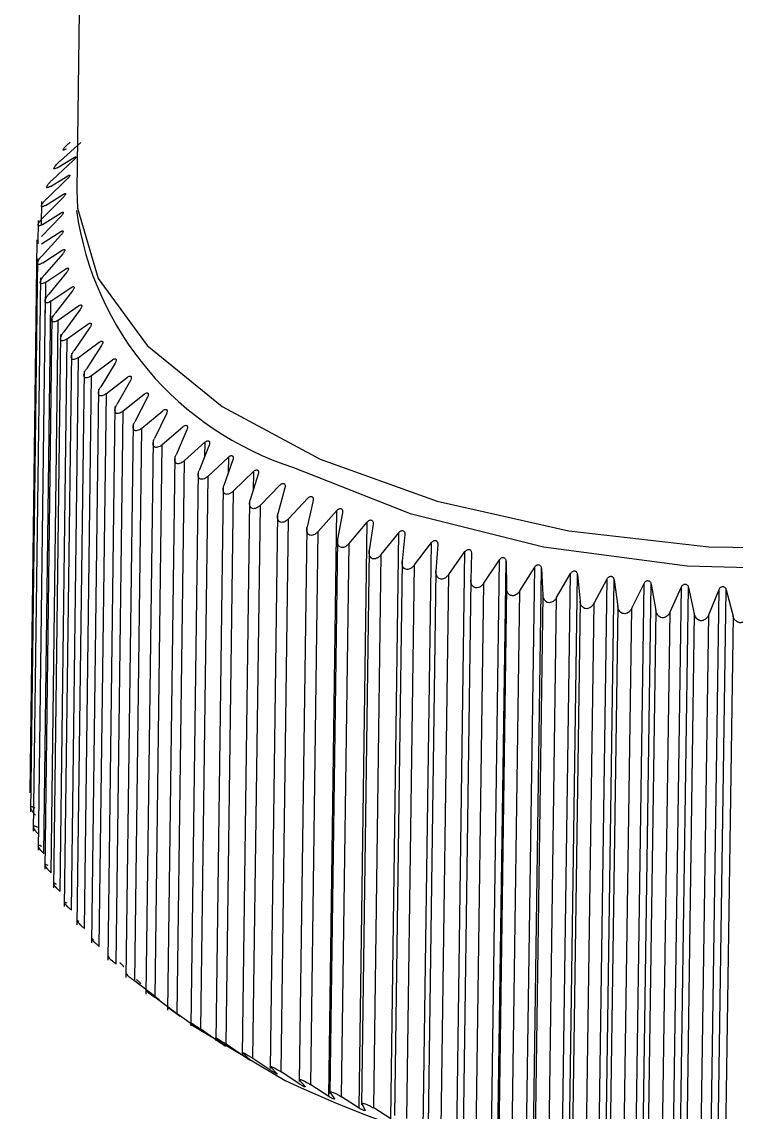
# Model space of a CAD drawing. Header units: millimetres. Extents: x 0 to 279, y 0 to 216.
# Drawn here: x 93.846 to 95.854, y 78.9 to 81.966 of the extents above; entities that cross this region are included whole.
import ezdxf

# ---------------------------------------------------------------- set-up
doc = ezdxf.new("R2010")
doc.units = ezdxf.units.MM

msp = doc.modelspace()

# ---------------------------------------------------------------- linework, layer by layer
at = {"color": 7, "linetype": 'Continuous', "lineweight": 25}
for p, q in [((94.0064, 81.9959), (93.9999, 81.4919)), ((94.0116, 81.626), (93.954, 81.5751)), ((93.9894, 81.5748), (93.9324, 81.5225)), ((93.9453, 81.5556), (93.9931, 81.5845)), ((93.9258, 81.5028), (93.9753, 81.5329)), ((93.9725, 81.5231), (93.9164, 81.4693)), ((93.9612, 81.471), (93.906, 81.4158)), ((93.9119, 81.4494), (93.9629, 81.4809)), ((93.9007, 81.4601), (93.8998, 81.3938)), ((93.8914, 81.4067), (93.8906, 81.3415)), ((93.9555, 81.4186), (93.9013, 81.3619)), ((93.9036, 81.3958), (93.9561, 81.4285)), ((93.9011, 81.3419), (93.9549, 81.3759)), ((93.8878, 81.3531), (93.868, 79.7978)), ((93.9553, 81.366), (93.9024, 81.308)), ((93.9042, 81.2879), (93.9592, 81.3234)), ((93.9606, 81.3134), (93.9091, 81.254)), ((93.8899, 81.2993), (93.8701, 79.7439)), ((93.9131, 81.234), (93.969, 81.2709)), ((93.9715, 81.261), (93.9215, 81.2003)), ((93.8977, 81.2456), (93.8778, 79.6901)), ((93.9276, 81.1803), (93.9844, 81.2187)), ((93.9111, 81.1922), (93.8912, 79.6364)), ((93.9879, 81.2089), (93.9396, 81.1468)), ((93.9077, 79.6266), (93.9276, 81.1803)), ((93.9478, 81.1271), (94.0053, 81.1669)), ((94.0098, 81.1572), (93.9633, 81.0939)), ((93.9301, 81.139), (93.9102, 79.5831)), ((93.9279, 79.5732), (93.9478, 81.1271)), ((93.9735, 81.0743), (94.0316, 81.1156)), ((94.0372, 81.106), (93.9925, 81.0415)), ((93.9547, 81.0864), (93.9348, 79.5303)), ((93.9536, 79.5202), (93.9735, 81.0743)), ((94.0048, 81.0223), (94.0633, 81.065)), ((93.9849, 81.0344), (93.9649, 79.4782)), ((94.0698, 81.0556), (94.0272, 80.99)), ((93.9848, 79.468), (94.0048, 81.0223)), ((94.0415, 80.971), (94.1002, 81.0153)), ((94.1078, 81.006), (94.0673, 80.9393)), ((94.0204, 80.9832), (94.0004, 79.4268)), ((94.0215, 79.4166), (94.0415, 80.971)), ((94.0836, 80.9207), (94.1423, 80.9665)), ((94.1508, 80.9574), (94.1127, 80.8897)), ((94.0613, 80.9329), (94.0412, 79.3764)), ((94.0635, 79.3661), (94.0836, 80.9207)), ((94.1309, 80.8715), (94.1895, 80.9188)), ((94.1075, 80.8837), (94.0873, 79.327)), ((94.199, 80.9099), (94.1632, 80.8412)), ((94.1107, 79.3168), (94.1309, 80.8715)), ((94.1833, 80.8235), (94.2416, 80.8723)), ((94.252, 80.8637), (94.2187, 80.7941)), ((94.1587, 80.8357), (94.1384, 79.2789)), ((94.163, 79.2686), (94.1833, 80.8235)), ((94.2406, 80.7769), (94.2986, 80.8272)), ((94.2149, 80.789), (94.1945, 79.232)), ((94.3098, 80.8188), (94.2791, 80.7484)), ((94.2202, 79.2219), (94.2406, 80.7769)), ((94.3027, 80.7318), (94.3601, 80.7836)), ((94.3723, 80.7755), (94.3441, 80.7042)), ((94.2759, 80.7438), (94.2554, 79.1867)), ((94.2823, 79.1766), (94.3027, 80.7318)), ((94.3695, 80.6882), (94.4262, 80.7415)), ((94.4391, 80.7338), (94.4137, 80.6618)), ((94.3415, 80.7002), (94.321, 79.1429)), ((94.4407, 80.6465), (94.4965, 80.7012)), ((94.3489, 79.133), (94.3695, 80.6882)), ((94.5103, 80.6938), (94.4876, 80.6212)), ((94.4116, 80.6582), (94.391, 79.1008)), ((94.4201, 79.0911), (94.4407, 80.6465)), ((94.5162, 80.6066), (94.571, 80.6627)), ((94.5854, 80.6557), (94.5657, 80.5825)), ((94.486, 80.6181), (94.4652, 79.0606)), ((94.4954, 79.051), (94.5162, 80.6066)), ((94.5957, 80.5686), (94.6493, 80.6262)), ((94.6645, 80.6195), (94.6476, 80.5458)), ((94.5645, 80.58), (94.5436, 79.0223)), ((94.6791, 80.5327), (94.7313, 80.5917)), ((94.7089, 78.9438), (94.7313, 80.5917)), ((94.7472, 80.5854), (94.7333, 80.5113)), ((94.5748, 79.0129), (94.5957, 80.5686)), ((94.6468, 80.5438), (94.6257, 78.9861)), ((94.766, 80.499), (94.8168, 80.5593)), ((94.7942, 78.9113), (94.8168, 80.5593)), ((94.8333, 80.5535), (94.8223, 80.479)), ((94.658, 78.977), (94.6791, 80.5327)), ((94.8563, 80.4675), (94.9055, 80.5292)), ((94.8828, 78.8811), (94.9055, 80.5292)), ((94.9226, 80.5237), (94.9146, 80.449)), ((94.7327, 80.5099), (94.7115, 78.952)), ((94.7448, 78.9431), (94.766, 80.499)), ((94.9497, 80.4384), (94.9971, 80.5013)), ((94.9743, 78.8532), (94.9971, 80.5013)), ((95.0148, 80.4963), (95.0099, 80.4214)), ((94.822, 80.4781), (94.8007, 78.9202)), ((94.835, 78.9116), (94.8563, 80.4675)), ((95.046, 80.4118), (95.0915, 80.4759)), ((95.0686, 78.8276), (95.0915, 80.4759)), ((95.1096, 80.4713), (95.1078, 80.3963)), ((95.1449, 80.3876), (95.1884, 80.4529)), ((95.1653, 78.8046), (95.1884, 80.4529)), ((94.9145, 80.4487), (94.893, 78.8907)), ((94.9283, 78.8824), (94.9497, 80.4384)), ((95.0098, 80.4217), (94.9882, 78.8636)), ((95.1838, 78.8005), (95.2069, 80.4488)), ((95.2069, 80.4488), (95.2082, 80.3738)), ((95.2461, 80.366), (95.2875, 80.4324)), ((95.2642, 78.784), (95.2875, 80.4324)), ((95.2831, 78.7804), (95.3064, 80.4288)), ((95.3064, 80.4288), (95.3107, 80.3538)), ((95.0244, 78.8556), (95.046, 80.4118)), ((95.1078, 80.3963), (95.0861, 78.8401)), ((95.3493, 80.3471), (95.3885, 80.4145)), ((95.365, 78.7661), (95.3885, 80.4145)), ((95.3842, 78.763), (95.4077, 80.4114)), ((95.4077, 80.4114), (95.415, 80.3365)), ((95.4543, 80.3308), (95.4911, 80.3992)), ((95.4675, 78.7507), (95.4911, 80.3992)), ((95.487, 78.7481), (95.5106, 80.3966)), ((95.5106, 80.3966), (95.5209, 80.322)), ((95.1231, 78.8314), (95.1449, 80.3876)), ((95.2082, 80.3738), (95.1863, 78.8175)), ((95.2241, 78.8097), (95.2461, 80.366)), ((95.5607, 80.3173), (95.5951, 80.3866)), ((95.5713, 78.7381), (95.5951, 80.3866)), ((95.591, 78.736), (95.6149, 80.3845)), ((95.6149, 80.3845), (95.6281, 80.3102)), ((95.6683, 80.3065), (95.7002, 80.3767)), ((95.6762, 78.7282), (95.7002, 80.3767)), ((95.6961, 78.7266), (95.7201, 80.3752)), ((95.7201, 80.3752), (95.7363, 80.3011)), ((95.7768, 80.2985), (95.806, 80.3696)), ((95.7819, 78.721), (95.806, 80.3696)), ((95.8019, 78.7199), (95.8261, 80.3685)), ((95.8261, 80.3685), (95.8452, 80.2949)), ((95.3107, 80.3538), (95.2886, 78.7975)), ((95.3272, 78.7907), (95.3493, 80.3471)), ((95.415, 80.3365), (95.3928, 78.7802)), ((95.432, 78.7744), (95.4543, 80.3308)), ((95.5209, 80.322), (95.4986, 78.7656)), ((95.5383, 78.7608), (95.5607, 80.3173)), ((95.6281, 80.3102), (95.6056, 78.7537)), ((95.6457, 78.75), (95.6683, 80.3065)), ((95.7363, 80.3011), (95.7136, 78.7447)), ((95.754, 78.742), (95.7768, 80.2985)), ((95.8452, 80.2949), (95.8223, 78.7384)), ((94.2201, 79.2254), (94.163, 79.2686)), ((94.2769, 79.1801), (94.2202, 79.2219)), ((94.2586, 79.1933), (94.2882, 79.1717)), ((94.3384, 79.1363), (94.2823, 79.1766)), ((94.2897, 79.1685), (94.2897, 79.1713)), ((94.3191, 79.1491), (94.3296, 79.1415)), ((94.3236, 79.149), (94.3505, 79.1282)), ((94.3296, 79.1415), (94.586, 78.989)), ((94.4043, 79.0942), (94.3489, 79.133)), ((94.3931, 79.1064), (94.4172, 79.0864)), ((94.4745, 79.0537), (94.4201, 79.0911)), ((94.4669, 79.0657), (94.4882, 79.0463)), ((94.5488, 79.0151), (94.4954, 79.051)), ((94.5448, 79.0269), (94.5633, 79.008)), ((94.627, 78.9784), (94.5748, 79.0129)), ((94.6266, 78.9901), (94.6422, 78.9718)), ((94.7089, 78.9438), (94.658, 78.977)), ((94.7121, 78.9555), (94.7248, 78.9375)), ((94.7942, 78.9113), (94.7448, 78.9431)), ((94.8011, 78.9231), (94.8107, 78.9055)), ((94.8828, 78.8811), (94.835, 78.9116))]:
    msp.add_line(p, q, dxfattribs=at)
at = {"color": 8, "linetype": 'Continuous', "lineweight": 25}
for p, q in [((93.9119, 81.1462), (93.9131, 81.234)), ((94.3601, 80.7836), (94.3596, 80.7434)), ((94.4262, 80.7415), (94.4256, 80.6954)), ((94.4965, 80.7012), (94.4958, 80.6474))]:
    msp.add_line(p, q, dxfattribs=at)
at = {"color": 7, "linetype": 'Continuous', "lineweight": 25, "flags": 128}
for points in [[(94.6092, 80.7129), (94.9378, 80.583), (95.3124, 80.4893), (95.7166, 80.4358), (96.1327, 80.425), (96.5422, 80.4573), (96.9271, 80.5313), (97.2705, 80.6438), (97.5574, 80.7896), (97.7751, 80.9625), (97.9142, 81.1546), (97.9688, 81.3577), (97.9367, 81.5628), (97.8193, 81.7609), (97.6269, 81.9399)], [(93.9999, 81.4919), (94.0018, 81.4417), (94.0603, 81.2444), (94.1978, 81.0559), (94.4087, 80.8841), (94.6844, 80.736), (95.0138, 80.6178), (95.3833, 80.5343), (95.7776, 80.4891), (96.1804, 80.4841), (96.5753, 80.5194), (96.9457, 80.5935), (97.2766, 80.7034), (97.5542, 80.8446), (97.7672, 81.0111), (97.907, 81.1961), (97.968, 81.392), (97.9705, 81.4337)]]:
    msp.add_lwpolyline(points, dxfattribs=at)
at = {"color": 7, "linetype": 'Continuous', "lineweight": 25}
for centre, radius, start, end in [((94.8812, 81.5615), 0.8911, 188.171, 252.2268), ((95.9767, 81.9464), 3.2681, 244.8155, 299.2029)]:
    msp.add_arc(centre, radius, start, end, dxfattribs=at)
for points, knots in [([(102.5326, 90.5879), (101.9557, 90.845), (100.8476, 91.3388), (99.1827, 91.9359), (97.6225, 92.4049), (96.1705, 92.7545), (94.8427, 92.9992), (93.618, 93.1615), (92.4356, 93.2562), (91.3495, 93.2782), (90.3428, 93.2384), (89.4317, 93.1484), (88.5658, 93.0082), (87.7257, 92.8121), (86.7823, 92.5142), (85.7556, 92.0661), (84.8067, 91.4708), (84.0465, 90.8251), (83.4504, 90.172), (82.9508, 89.4496), (82.576, 88.7197), (82.3182, 88.042), (82.108, 87.2923), (81.9525, 86.3945), (81.8928, 85.3235), (81.9308, 84.1549), (82.0616, 82.8779), (82.2867, 81.462), (82.5897, 79.9653), (82.9725, 78.3104), (83.4027, 76.585), (83.8333, 74.8607), (84.1418, 73.5179), (84.3383, 72.511), (84.4526, 71.8121), (84.5338, 71.146), (84.5731, 70.5042), (84.5512, 69.9248), (84.4655, 69.507), (84.3643, 69.2727), (84.2691, 69.1457), (84.1308, 69.0583), (83.9575, 69.0134), (83.7477, 68.998), (83.4917, 69.0101), (83.1475, 69.0671), (82.6953, 69.1886), (82.2377, 69.352), (81.7858, 69.5405), (81.3706, 69.7294), (81.0712, 69.8798), (80.9135, 69.9591)], [0, 0, 0, 0, 0.037369, 0.071945, 0.103767, 0.132896, 0.159407, 0.183403, 0.205004, 0.22729, 0.246602, 0.264256, 0.28174, 0.299067, 0.31626, 0.341873, 0.367739, 0.385515, 0.403827, 0.422613, 0.439644, 0.454204, 0.46688, 0.486955, 0.508889, 0.531112, 0.556271, 0.584467, 0.615191, 0.645853, 0.684779, 0.721615, 0.75524, 0.772501, 0.788422, 0.804064, 0.821746, 0.840228, 0.857419, 0.870914, 0.88565, 0.89899, 0.910832, 0.9183, 0.927463, 0.93942, 0.952098, 0.967739, 0.977339, 0.98805, 1, 1, 1, 1]), ([(80.1451, 68.4622), (80.2632, 68.4022), (80.4908, 68.2866), (80.8176, 68.1311), (81.2334, 67.9435), (81.6915, 67.7566), (82.1707, 67.5903), (82.5913, 67.4683), (82.9606, 67.3857), (83.2888, 67.3361), (83.6098, 67.3085), (83.9729, 67.309), (84.4058, 67.368), (84.8552, 67.5135), (85.2947, 67.7748), (85.6724, 68.1556), (85.9856, 68.681), (86.186, 69.3161), (86.2776, 70.0776), (86.272, 70.8676), (86.1891, 71.8003), (86.0175, 72.8971), (85.7454, 74.2134), (85.3857, 75.7488), (84.9743, 77.4026), (84.5435, 79.1643), (84.1445, 80.958), (83.8469, 82.6157), (83.6791, 84.0494), (83.6309, 85.2276), (83.6903, 86.2478), (83.8308, 86.9897), (84.0014, 87.5554), (84.1789, 88.0081), (84.4258, 88.4906), (84.7582, 88.9897), (85.1454, 89.4352), (85.5659, 89.8175), (85.9977, 90.1397), (86.4849, 90.4369), (87.0456, 90.7121), (87.7046, 90.966), (88.4928, 91.1916), (89.4487, 91.3746), (90.4773, 91.4777), (91.5539, 91.5063), (92.658, 91.4666), (93.8666, 91.3568), (95.2678, 91.1272), (96.7624, 90.7906), (98.3664, 90.3239), (100.0634, 89.7232), (101.1865, 89.2211), (101.7696, 88.9604)], [0, 0, 0, 0, 0.008488, 0.016349, 0.023627, 0.038698, 0.049961, 0.059407, 0.070643, 0.078565, 0.085308, 0.095743, 0.106993, 0.119884, 0.134059, 0.149117, 0.163238, 0.182441, 0.202165, 0.222529, 0.24128, 0.268508, 0.298544, 0.33148, 0.36665, 0.403457, 0.441182, 0.477185, 0.504935, 0.529149, 0.550355, 0.569994, 0.579586, 0.590766, 0.603842, 0.617892, 0.633645, 0.64603, 0.658168, 0.671184, 0.685171, 0.700323, 0.718032, 0.738962, 0.76343, 0.784303, 0.807489, 0.833101, 0.8612, 0.891898, 0.925251, 0.961286, 1, 1, 1, 1]), ([(93.9704, 81.6078), (93.9687, 81.6069), (93.9656, 81.6051), (93.9627, 81.6045), (93.9617, 81.6053), (93.9625, 81.6075), (93.965, 81.6112), (93.9691, 81.6159), (93.9747, 81.6214), (93.9789, 81.625), (93.9812, 81.627)], [0, 0, 0, 0, 0.154627, 0.287114, 0.40059, 0.499997, 0.599382, 0.712849, 0.845346, 1, 1, 1, 1]), ([(93.9931, 81.5845), (93.994, 81.585), (93.9956, 81.5859), (93.9972, 81.5863), (93.9979, 81.5859), (93.9978, 81.5849), (93.9972, 81.5837), (93.9963, 81.5822), (93.9945, 81.5801), (93.9921, 81.5774), (93.9903, 81.5757), (93.9894, 81.5748)], [0, 0, 0, 0, 0.14935, 0.28635, 0.397388, 0.499316, 0.558728, 0.617968, 0.745716, 0.867723, 1, 1, 1, 1]), ([(93.9453, 81.5556), (93.9435, 81.5546), (93.9402, 81.5528), (93.937, 81.5521), (93.9357, 81.5529), (93.9362, 81.5551), (93.9384, 81.5588), (93.9422, 81.5636), (93.9476, 81.5693), (93.9518, 81.5731), (93.954, 81.5751)], [0, 0, 0, 0, 0.154627, 0.287114, 0.40059, 0.499997, 0.599382, 0.712849, 0.845346, 1, 1, 1, 1]), ([(93.9753, 81.5329), (93.9762, 81.5334), (93.9779, 81.5344), (93.9796, 81.5348), (93.9805, 81.5344), (93.9805, 81.5334), (93.98, 81.5322), (93.9792, 81.5307), (93.9776, 81.5285), (93.9752, 81.5257), (93.9734, 81.524), (93.9725, 81.5231)], [0, 0, 0, 0, 0.149349, 0.286349, 0.397387, 0.499314, 0.559283, 0.619131, 0.748514, 0.869091, 1, 1, 1, 1]), ([(93.9258, 81.5028), (93.9239, 81.5018), (93.9205, 81.4998), (93.9169, 81.4991), (93.9153, 81.4998), (93.9155, 81.5021), (93.9173, 81.5058), (93.9209, 81.5107), (93.9261, 81.5166), (93.9302, 81.5204), (93.9324, 81.5225)], [0, 0, 0, 0, 0.154627, 0.287114, 0.40059, 0.499997, 0.599382, 0.712849, 0.845346, 1, 1, 1, 1]), ([(93.9119, 81.4494), (93.9099, 81.4484), (93.9063, 81.4464), (93.9025, 81.4455), (93.9006, 81.4462), (93.9004, 81.4485), (93.9019, 81.4523), (93.9052, 81.4573), (93.9102, 81.4632), (93.9142, 81.4672), (93.9164, 81.4693)], [0, 0, 0, 0, 0.154627, 0.287114, 0.40059, 0.499997, 0.599382, 0.712849, 0.845346, 1, 1, 1, 1]), ([(93.9629, 81.4809), (93.9639, 81.4814), (93.9656, 81.4824), (93.9675, 81.4828), (93.9685, 81.4825), (93.9687, 81.4815), (93.9683, 81.4803), (93.9676, 81.4788), (93.9661, 81.4765), (93.9638, 81.4737), (93.9621, 81.4719), (93.9612, 81.471)], [0, 0, 0, 0, 0.149352, 0.286356, 0.397395, 0.499325, 0.558499, 0.617605, 0.745301, 0.867236, 1, 1, 1, 1]), ([(93.9036, 81.3958), (93.9016, 81.3946), (93.8979, 81.3925), (93.8938, 81.3916), (93.8915, 81.3922), (93.891, 81.3945), (93.8922, 81.3983), (93.8952, 81.4034), (93.8999, 81.4095), (93.9039, 81.4136), (93.906, 81.4158)], [0, 0, 0, 0, 0.154627, 0.287114, 0.40059, 0.499997, 0.599382, 0.712849, 0.845346, 1, 1, 1, 1]), ([(93.9561, 81.4285), (93.9571, 81.429), (93.9589, 81.4301), (93.9609, 81.4306), (93.9621, 81.4302), (93.9624, 81.4292), (93.9622, 81.4281), (93.9616, 81.4265), (93.9602, 81.4243), (93.958, 81.4214), (93.9564, 81.4195), (93.9555, 81.4186)], [0, 0, 0, 0, 0.149357, 0.286363, 0.397406, 0.499339, 0.557611, 0.615851, 0.74153, 0.865135, 1, 1, 1, 1]), ([(93.9549, 81.3759), (93.9558, 81.3765), (93.9577, 81.3776), (93.9598, 81.3781), (93.9612, 81.3778), (93.9616, 81.3769), (93.9615, 81.3757), (93.9611, 81.3742), (93.9599, 81.3719), (93.9578, 81.3689), (93.9561, 81.367), (93.9553, 81.366)], [0, 0, 0, 0, 0.149364, 0.286378, 0.397426, 0.499364, 0.55668, 0.614019, 0.737658, 0.862989, 1, 1, 1, 1]), ([(93.9592, 81.3234), (93.9602, 81.3239), (93.9621, 81.3251), (93.9644, 81.3257), (93.9659, 81.3254), (93.9664, 81.3245), (93.9664, 81.3233), (93.9661, 81.3218), (93.965, 81.3195), (93.9631, 81.3165), (93.9615, 81.3145), (93.9606, 81.3134)], [0, 0, 0, 0, 0.149374, 0.286397, 0.397452, 0.499397, 0.555731, 0.612145, 0.733714, 0.860838, 1, 1, 1, 1]), ([(93.9042, 81.2879), (93.9021, 81.2867), (93.8982, 81.2844), (93.8935, 81.2832), (93.8906, 81.2837), (93.8895, 81.2859), (93.8901, 81.2898), (93.8924, 81.2951), (93.8966, 81.3014), (93.9004, 81.3057), (93.9024, 81.308)], [0, 0, 0, 0, 0.154627, 0.287114, 0.40059, 0.499997, 0.599382, 0.712849, 0.845346, 1, 1, 1, 1]), ([(93.9131, 81.234), (93.9109, 81.2327), (93.9069, 81.2303), (93.902, 81.229), (93.8988, 81.2295), (93.8973, 81.2317), (93.8976, 81.2356), (93.8996, 81.2409), (93.9035, 81.2473), (93.9072, 81.2517), (93.9091, 81.254)], [0, 0, 0, 0, 0.154627, 0.287114, 0.40059, 0.499997, 0.599382, 0.712849, 0.845346, 1, 1, 1, 1]), ([(93.969, 81.2709), (93.9701, 81.2715), (93.972, 81.2727), (93.9744, 81.2733), (93.9761, 81.2731), (93.9769, 81.272), (93.9768, 81.27), (93.9757, 81.2672), (93.974, 81.2641), (93.9724, 81.2621), (93.9715, 81.261)], [0, 0, 0, 0, 0.149473, 0.286587, 0.397715, 0.499728, 0.610265, 0.730143, 0.858952, 1, 1, 1, 1]), ([(93.9844, 81.2187), (93.9855, 81.2193), (93.9874, 81.2206), (93.99, 81.2213), (93.9918, 81.2211), (93.9927, 81.22), (93.9928, 81.218), (93.992, 81.2153), (93.9903, 81.2121), (93.9888, 81.21), (93.9879, 81.2089)], [0, 0, 0, 0, 0.149486, 0.286612, 0.39775, 0.499772, 0.60854, 0.726564, 0.857095, 1, 1, 1, 1]), ([(93.9276, 81.1803), (93.9254, 81.179), (93.9213, 81.1765), (93.9161, 81.1751), (93.9127, 81.1755), (93.9109, 81.1776), (93.9108, 81.1815), (93.9125, 81.1869), (93.9162, 81.1934), (93.9196, 81.1979), (93.9215, 81.2003)], [0, 0, 0, 0, 0.154627, 0.287114, 0.40059, 0.499997, 0.599382, 0.712849, 0.845346, 1, 1, 1, 1]), ([(94.0053, 81.1669), (94.0063, 81.1675), (94.0084, 81.1688), (94.011, 81.1696), (94.0129, 81.1695), (94.0141, 81.1684), (94.0143, 81.1664), (94.0136, 81.1637), (94.0121, 81.1605), (94.0106, 81.1583), (94.0098, 81.1572)], [0, 0, 0, 0, 0.149499, 0.286636, 0.397784, 0.499814, 0.606885, 0.723129, 0.855313, 1, 1, 1, 1]), ([(93.9478, 81.1271), (93.9455, 81.1257), (93.9414, 81.1231), (93.936, 81.1215), (93.9322, 81.1218), (93.9301, 81.1239), (93.9297, 81.1278), (93.9311, 81.1332), (93.9344, 81.1398), (93.9378, 81.1444), (93.9396, 81.1468)], [0, 0, 0, 0, 0.154627, 0.287114, 0.40059, 0.499997, 0.599382, 0.712849, 0.845346, 1, 1, 1, 1]), ([(94.0316, 81.1156), (94.0327, 81.1163), (94.0347, 81.1176), (94.0374, 81.1185), (94.0395, 81.1184), (94.0408, 81.1174), (94.0412, 81.1154), (94.0407, 81.1127), (94.0394, 81.1094), (94.0379, 81.1072), (94.0372, 81.106)], [0, 0, 0, 0, 0.149517, 0.286671, 0.397832, 0.499875, 0.605135, 0.719507, 0.85351, 1, 1, 1, 1]), ([(93.9735, 81.0743), (93.9713, 81.0729), (93.967, 81.0702), (93.9614, 81.0685), (93.9574, 81.0687), (93.955, 81.0707), (93.9543, 81.0746), (93.9554, 81.08), (93.9584, 81.0867), (93.9616, 81.0914), (93.9633, 81.0939)], [0, 0, 0, 0, 0.154627, 0.287114, 0.40059, 0.499997, 0.599382, 0.712849, 0.845346, 1, 1, 1, 1]), ([(94.0633, 81.065), (94.0643, 81.0658), (94.0664, 81.0671), (94.0692, 81.068), (94.0714, 81.068), (94.0728, 81.067), (94.0734, 81.0651), (94.0731, 81.0624), (94.072, 81.0591), (94.0706, 81.0568), (94.0698, 81.0556)], [0, 0, 0, 0, 0.149537, 0.286708, 0.397884, 0.49994, 0.603432, 0.715988, 0.851784, 1, 1, 1, 1]), ([(94.0048, 81.0223), (94.0025, 81.0207), (93.9983, 81.0179), (93.9924, 81.0161), (93.9882, 81.0162), (93.9855, 81.0182), (93.9844, 81.022), (93.9852, 81.0275), (93.9878, 81.0343), (93.9909, 81.039), (93.9925, 81.0415)], [0, 0, 0, 0, 0.154627, 0.287114, 0.40059, 0.499997, 0.599382, 0.712849, 0.845346, 1, 1, 1, 1]), ([(94.1002, 81.0153), (94.1013, 81.016), (94.1034, 81.0175), (94.1063, 81.0184), (94.1086, 81.0185), (94.1101, 81.0175), (94.1109, 81.0157), (94.1107, 81.013), (94.1098, 81.0096), (94.1085, 81.0072), (94.1078, 81.006)], [0, 0, 0, 0, 0.149554, 0.286742, 0.39793, 0.499998, 0.60209, 0.713222, 0.850456, 1, 1, 1, 1]), ([(94.0415, 80.971), (94.0392, 80.9694), (94.0349, 80.9665), (94.0289, 80.9645), (94.0244, 80.9645), (94.0214, 80.9664), (94.0201, 80.9703), (94.0205, 80.9757), (94.0228, 80.9826), (94.0257, 80.9874), (94.0272, 80.99)], [0, 0, 0, 0, 0.154627, 0.287114, 0.40059, 0.499997, 0.599382, 0.712849, 0.845346, 1, 1, 1, 1]), ([(94.1423, 80.9665), (94.1434, 80.9673), (94.1455, 80.9688), (94.1485, 80.9698), (94.1509, 80.9699), (94.1526, 80.969), (94.1535, 80.9672), (94.1535, 80.9644), (94.1527, 80.9611), (94.1515, 80.9586), (94.1508, 80.9574)], [0, 0, 0, 0, 0.149554, 0.286742, 0.39793, 0.499998, 0.60209, 0.713222, 0.850456, 1, 1, 1, 1]), ([(94.0836, 80.9207), (94.0813, 80.9191), (94.0769, 80.916), (94.0708, 80.9139), (94.066, 80.9137), (94.0628, 80.9156), (94.0611, 80.9194), (94.0612, 80.9249), (94.0632, 80.9318), (94.0659, 80.9367), (94.0673, 80.9393)], [0, 0, 0, 0, 0.154627, 0.287114, 0.40059, 0.499997, 0.599382, 0.712849, 0.845346, 1, 1, 1, 1]), ([(94.1895, 80.9188), (94.1906, 80.9196), (94.1927, 80.9211), (94.1958, 80.9223), (94.1983, 80.9224), (94.2001, 80.9216), (94.2012, 80.9197), (94.2014, 80.917), (94.2007, 80.9136), (94.1996, 80.9112), (94.199, 80.9099)], [0, 0, 0, 0, 0.149554, 0.286742, 0.39793, 0.499998, 0.60209, 0.713222, 0.850456, 1, 1, 1, 1]), ([(94.1309, 80.8715), (94.1285, 80.8698), (94.1242, 80.8666), (94.1179, 80.8643), (94.1129, 80.8641), (94.1094, 80.8658), (94.1074, 80.8696), (94.1071, 80.8751), (94.1088, 80.882), (94.1113, 80.887), (94.1127, 80.8897)], [0, 0, 0, 0, 0.154627, 0.287114, 0.40059, 0.499997, 0.599382, 0.712849, 0.845346, 1, 1, 1, 1]), ([(94.2416, 80.8723), (94.2427, 80.8731), (94.2448, 80.8748), (94.248, 80.876), (94.2506, 80.8762), (94.2525, 80.8754), (94.2537, 80.8736), (94.2541, 80.8709), (94.2536, 80.8675), (94.2526, 80.865), (94.252, 80.8637)], [0, 0, 0, 0, 0.149554, 0.286742, 0.39793, 0.499998, 0.60209, 0.713222, 0.850456, 1, 1, 1, 1]), ([(94.1833, 80.8235), (94.1809, 80.8217), (94.1766, 80.8185), (94.1701, 80.816), (94.165, 80.8156), (94.1612, 80.8173), (94.1589, 80.821), (94.1583, 80.8265), (94.1596, 80.8335), (94.1619, 80.8385), (94.1632, 80.8412)], [0, 0, 0, 0, 0.154627, 0.287114, 0.40059, 0.499997, 0.599382, 0.712849, 0.845346, 1, 1, 1, 1]), ([(94.2986, 80.8272), (94.2997, 80.8281), (94.3018, 80.8297), (94.3049, 80.831), (94.3077, 80.8313), (94.3097, 80.8305), (94.3111, 80.8288), (94.3116, 80.8261), (94.3113, 80.8227), (94.3103, 80.8201), (94.3098, 80.8188)], [0, 0, 0, 0, 0.149554, 0.286742, 0.39793, 0.499998, 0.60209, 0.713222, 0.850456, 1, 1, 1, 1]), ([(94.2406, 80.7769), (94.2383, 80.7751), (94.2339, 80.7717), (94.2274, 80.7691), (94.222, 80.7685), (94.218, 80.7701), (94.2154, 80.7738), (94.2144, 80.7792), (94.2154, 80.7863), (94.2175, 80.7913), (94.2187, 80.7941)], [0, 0, 0, 0, 0.154627, 0.287114, 0.40059, 0.499997, 0.599382, 0.712849, 0.845346, 1, 1, 1, 1]), ([(94.3601, 80.7836), (94.3612, 80.7845), (94.3633, 80.7862), (94.3665, 80.7875), (94.3693, 80.7879), (94.3715, 80.7872), (94.373, 80.7855), (94.3737, 80.7828), (94.3736, 80.7793), (94.3727, 80.7768), (94.3723, 80.7755)], [0, 0, 0, 0, 0.149554, 0.286742, 0.39793, 0.499998, 0.60209, 0.713222, 0.850456, 1, 1, 1, 1]), ([(94.3027, 80.7318), (94.3004, 80.7299), (94.2961, 80.7264), (94.2895, 80.7236), (94.2839, 80.7229), (94.2796, 80.7244), (94.2767, 80.728), (94.2755, 80.7334), (94.2761, 80.7405), (94.278, 80.7456), (94.2791, 80.7484)], [0, 0, 0, 0, 0.154627, 0.287114, 0.40059, 0.499997, 0.599382, 0.712849, 0.845346, 1, 1, 1, 1]), ([(94.4262, 80.7415), (94.4273, 80.7425), (94.4293, 80.7442), (94.4326, 80.7457), (94.4355, 80.7461), (94.4378, 80.7455), (94.4394, 80.7438), (94.4402, 80.7411), (94.4403, 80.7377), (94.4395, 80.7351), (94.4391, 80.7338)], [0, 0, 0, 0, 0.149554, 0.286742, 0.39793, 0.499998, 0.60209, 0.713222, 0.850456, 1, 1, 1, 1]), ([(94.3695, 80.6882), (94.3672, 80.6863), (94.3629, 80.6827), (94.3562, 80.6797), (94.3505, 80.6789), (94.346, 80.6803), (94.3428, 80.6838), (94.3412, 80.6892), (94.3414, 80.6963), (94.3432, 80.7014), (94.3441, 80.7042)], [0, 0, 0, 0, 0.154627, 0.287114, 0.40059, 0.499997, 0.599382, 0.712849, 0.845346, 1, 1, 1, 1]), ([(94.4965, 80.7012), (94.4976, 80.7022), (94.4996, 80.704), (94.5029, 80.7055), (94.5059, 80.706), (94.5083, 80.7054), (94.51, 80.7038), (94.511, 80.7012), (94.5113, 80.6977), (94.5106, 80.6952), (94.5103, 80.6938)], [0, 0, 0, 0, 0.149554, 0.286742, 0.39793, 0.499998, 0.60209, 0.713222, 0.850456, 1, 1, 1, 1]), ([(94.571, 80.6627), (94.572, 80.6637), (94.574, 80.6656), (94.5773, 80.6672), (94.5803, 80.6678), (94.5828, 80.6673), (94.5847, 80.6657), (94.5859, 80.6631), (94.5863, 80.6596), (94.5857, 80.657), (94.5854, 80.6557)], [0, 0, 0, 0, 0.149554, 0.286742, 0.39793, 0.499998, 0.60209, 0.713222, 0.850456, 1, 1, 1, 1]), ([(94.4407, 80.6465), (94.4385, 80.6445), (94.4342, 80.6408), (94.4274, 80.6376), (94.4216, 80.6367), (94.4168, 80.6379), (94.4134, 80.6413), (94.4115, 80.6467), (94.4114, 80.6538), (94.4129, 80.659), (94.4137, 80.6618)], [0, 0, 0, 0, 0.154627, 0.287114, 0.40059, 0.499997, 0.599382, 0.712849, 0.845346, 1, 1, 1, 1]), ([(94.5162, 80.6066), (94.514, 80.6045), (94.5098, 80.6007), (94.503, 80.5974), (94.497, 80.5963), (94.492, 80.5974), (94.4883, 80.6007), (94.4861, 80.606), (94.4856, 80.6131), (94.4869, 80.6184), (94.4876, 80.6212)], [0, 0, 0, 0, 0.154627, 0.287114, 0.40059, 0.499997, 0.599382, 0.712849, 0.845346, 1, 1, 1, 1]), ([(94.6493, 80.6262), (94.6503, 80.6272), (94.6523, 80.6291), (94.6556, 80.6308), (94.6587, 80.6315), (94.6613, 80.631), (94.6633, 80.6295), (94.6646, 80.6269), (94.6652, 80.6235), (94.6647, 80.6209), (94.6645, 80.6195)], [0, 0, 0, 0, 0.149554, 0.286742, 0.39793, 0.499998, 0.60209, 0.713222, 0.850456, 1, 1, 1, 1]), ([(94.5957, 80.5686), (94.5935, 80.5665), (94.5894, 80.5626), (94.5826, 80.5591), (94.5765, 80.5578), (94.5713, 80.5588), (94.5673, 80.562), (94.5648, 80.5673), (94.564, 80.5743), (94.5651, 80.5796), (94.5657, 80.5825)], [0, 0, 0, 0, 0.154627, 0.287114, 0.40059, 0.499997, 0.599382, 0.712849, 0.845346, 1, 1, 1, 1]), ([(94.7313, 80.5917), (94.7323, 80.5927), (94.7343, 80.5947), (94.7376, 80.5965), (94.7407, 80.5972), (94.7434, 80.5968), (94.7455, 80.5953), (94.747, 80.5928), (94.7477, 80.5894), (94.7474, 80.5868), (94.7472, 80.5854)], [0, 0, 0, 0, 0.149554, 0.286742, 0.39793, 0.499998, 0.60209, 0.713222, 0.850456, 1, 1, 1, 1]), ([(94.6791, 80.5327), (94.6769, 80.5306), (94.6729, 80.5265), (94.666, 80.5229), (94.6598, 80.5214), (94.6545, 80.5223), (94.6503, 80.5254), (94.6474, 80.5306), (94.6463, 80.5376), (94.6471, 80.543), (94.6476, 80.5458)], [0, 0, 0, 0, 0.154627, 0.287114, 0.40059, 0.499997, 0.599382, 0.712849, 0.845346, 1, 1, 1, 1]), ([(94.8168, 80.5593), (94.8178, 80.5604), (94.8197, 80.5624), (94.823, 80.5643), (94.8261, 80.5651), (94.8289, 80.5648), (94.8311, 80.5633), (94.8327, 80.5608), (94.8336, 80.5574), (94.8334, 80.5548), (94.8333, 80.5535)], [0, 0, 0, 0, 0.149554, 0.286742, 0.39793, 0.499998, 0.60209, 0.713222, 0.850456, 1, 1, 1, 1]), ([(94.9055, 80.5292), (94.9064, 80.5302), (94.9083, 80.5323), (94.9116, 80.5343), (94.9147, 80.5352), (94.9176, 80.5349), (94.9199, 80.5336), (94.9217, 80.5311), (94.9227, 80.5277), (94.9226, 80.5251), (94.9226, 80.5237)], [0, 0, 0, 0, 0.149554, 0.286742, 0.39793, 0.499998, 0.60209, 0.713222, 0.850456, 1, 1, 1, 1]), ([(94.766, 80.499), (94.7639, 80.4968), (94.76, 80.4927), (94.7531, 80.4888), (94.7469, 80.4872), (94.7414, 80.4879), (94.7369, 80.491), (94.7338, 80.4961), (94.7322, 80.5031), (94.7329, 80.5084), (94.7333, 80.5113)], [0, 0, 0, 0, 0.154627, 0.287114, 0.40059, 0.499997, 0.599382, 0.712849, 0.845346, 1, 1, 1, 1]), ([(94.9971, 80.5013), (94.9981, 80.5024), (94.9999, 80.5046), (95.0031, 80.5066), (95.0063, 80.5076), (95.0092, 80.5074), (95.0117, 80.5061), (95.0135, 80.5037), (95.0148, 80.5003), (95.0148, 80.4977), (95.0148, 80.4963)], [0, 0, 0, 0, 0.1495539, 0.2867417, 0.39793, 0.4999982, 0.6020898, 0.7132224, 0.8504561, 1, 1, 1, 1]), ([(95.0915, 80.4759), (95.0924, 80.477), (95.0942, 80.4792), (95.0974, 80.4813), (95.1006, 80.4824), (95.1035, 80.4823), (95.1061, 80.481), (95.1081, 80.4786), (95.1095, 80.4753), (95.1096, 80.4727), (95.1096, 80.4713)], [0, 0, 0, 0, 0.149554, 0.286742, 0.39793, 0.499998, 0.60209, 0.713222, 0.850456, 1, 1, 1, 1]), ([(94.8563, 80.4675), (94.8543, 80.4653), (94.8505, 80.4611), (94.8436, 80.457), (94.8373, 80.4553), (94.8316, 80.4558), (94.827, 80.4588), (94.8236, 80.4638), (94.8217, 80.4707), (94.8221, 80.4761), (94.8223, 80.479)], [0, 0, 0, 0, 0.154627, 0.287114, 0.40059, 0.499997, 0.599382, 0.712849, 0.845346, 1, 1, 1, 1]), ([(95.1884, 80.4529), (95.1893, 80.454), (95.1909, 80.4562), (95.1941, 80.4585), (95.1973, 80.4596), (95.2003, 80.4596), (95.203, 80.4584), (95.2051, 80.4561), (95.2066, 80.4528), (95.2068, 80.4502), (95.2069, 80.4488)], [0, 0, 0, 0, 0.149554, 0.286742, 0.39793, 0.499998, 0.60209, 0.713222, 0.850456, 1, 1, 1, 1]), ([(94.9497, 80.4384), (94.9478, 80.4361), (94.944, 80.4318), (94.9373, 80.4276), (94.9309, 80.4257), (94.9251, 80.4261), (94.9202, 80.4289), (94.9165, 80.4338), (94.9143, 80.4407), (94.9145, 80.4461), (94.9146, 80.449)], [0, 0, 0, 0, 0.154627, 0.287114, 0.40059, 0.499997, 0.599382, 0.712849, 0.845346, 1, 1, 1, 1]), ([(95.046, 80.4118), (95.0441, 80.4094), (95.0405, 80.405), (95.0338, 80.4006), (95.0274, 80.3985), (95.0215, 80.3988), (95.0164, 80.4015), (95.0125, 80.4063), (95.0099, 80.4131), (95.0099, 80.4185), (95.0099, 80.4214)], [0, 0, 0, 0, 0.154627, 0.287114, 0.40059, 0.499997, 0.599382, 0.712849, 0.845346, 1, 1, 1, 1]), ([(95.2875, 80.4324), (95.2883, 80.4336), (95.2899, 80.4358), (95.2931, 80.4381), (95.2962, 80.4394), (95.2992, 80.4394), (95.302, 80.4383), (95.3042, 80.436), (95.3059, 80.4328), (95.3062, 80.4302), (95.3064, 80.4288)], [0, 0, 0, 0, 0.149554, 0.286742, 0.39793, 0.499998, 0.60209, 0.713222, 0.850456, 1, 1, 1, 1]), ([(95.3885, 80.4145), (95.3893, 80.4157), (95.3908, 80.418), (95.3939, 80.4204), (95.397, 80.4217), (95.4001, 80.4218), (95.4029, 80.4208), (95.4052, 80.4186), (95.4071, 80.4154), (95.4075, 80.4128), (95.4077, 80.4114)], [0, 0, 0, 0, 0.149554, 0.286742, 0.39793, 0.499998, 0.60209, 0.713222, 0.850456, 1, 1, 1, 1]), ([(95.1449, 80.3876), (95.143, 80.3852), (95.1396, 80.3807), (95.133, 80.3761), (95.1265, 80.3739), (95.1205, 80.374), (95.1153, 80.3765), (95.1111, 80.3813), (95.1082, 80.388), (95.1079, 80.3934), (95.1078, 80.3963)], [0, 0, 0, 0, 0.154627, 0.287114, 0.40059, 0.499997, 0.599382, 0.712849, 0.845346, 1, 1, 1, 1]), ([(95.4911, 80.3992), (95.4918, 80.4004), (95.4933, 80.4028), (95.4963, 80.4052), (95.4994, 80.4066), (95.5025, 80.4068), (95.5054, 80.4059), (95.5078, 80.4037), (95.5098, 80.4006), (95.5104, 80.398), (95.5106, 80.3966)], [0, 0, 0, 0, 0.149554, 0.286742, 0.39793, 0.499998, 0.60209, 0.713222, 0.850456, 1, 1, 1, 1]), ([(95.5951, 80.3866), (95.5958, 80.3879), (95.5972, 80.3902), (95.6001, 80.3928), (95.6032, 80.3943), (95.6063, 80.3945), (95.6092, 80.3936), (95.6118, 80.3915), (95.6139, 80.3885), (95.6145, 80.3859), (95.6149, 80.3845)], [0, 0, 0, 0, 0.149554, 0.286742, 0.39793, 0.499998, 0.60209, 0.713222, 0.850456, 1, 1, 1, 1]), ([(95.2461, 80.366), (95.2443, 80.3635), (95.241, 80.3589), (95.2345, 80.3542), (95.2281, 80.3518), (95.222, 80.3518), (95.2165, 80.3542), (95.2121, 80.3588), (95.2089, 80.3655), (95.2084, 80.3709), (95.2082, 80.3738)], [0, 0, 0, 0, 0.154627, 0.287114, 0.40059, 0.499997, 0.599382, 0.712849, 0.845346, 1, 1, 1, 1]), ([(95.7002, 80.3767), (95.7008, 80.378), (95.7021, 80.3804), (95.705, 80.383), (95.708, 80.3846), (95.7111, 80.3849), (95.7141, 80.3841), (95.7167, 80.3821), (95.719, 80.3791), (95.7197, 80.3765), (95.7201, 80.3752)], [0, 0, 0, 0, 0.149554, 0.286742, 0.39793, 0.499998, 0.60209, 0.713222, 0.850456, 1, 1, 1, 1]), ([(95.806, 80.3696), (95.8066, 80.3708), (95.8078, 80.3733), (95.8106, 80.376), (95.8136, 80.3776), (95.8167, 80.378), (95.8197, 80.3773), (95.8224, 80.3753), (95.8248, 80.3724), (95.8256, 80.3698), (95.8261, 80.3685)], [0, 0, 0, 0, 0.149554, 0.286742, 0.39793, 0.499998, 0.60209, 0.713222, 0.850456, 1, 1, 1, 1]), ([(95.3493, 80.3471), (95.3476, 80.3446), (95.3445, 80.3399), (95.3382, 80.335), (95.3317, 80.3324), (95.3254, 80.3322), (95.3199, 80.3345), (95.3152, 80.339), (95.3117, 80.3456), (95.311, 80.3509), (95.3107, 80.3538)], [0, 0, 0, 0, 0.150776, 0.285087, 0.40041, 0.501893, 0.600753, 0.713665, 0.845722, 1, 1, 1, 1]), ([(95.4543, 80.3308), (95.4528, 80.3284), (95.4499, 80.3237), (95.4437, 80.3185), (95.4371, 80.3157), (95.4307, 80.3153), (95.425, 80.3175), (95.4202, 80.3219), (95.4164, 80.3284), (95.4155, 80.3337), (95.415, 80.3365)], [0, 0, 0, 0, 0.14553, 0.282147, 0.399781, 0.503856, 0.602586, 0.714748, 0.846215, 1, 1, 1, 1]), ([(95.5607, 80.3173), (95.5593, 80.3149), (95.5566, 80.3101), (95.5507, 80.3048), (95.5441, 80.3017), (95.5376, 80.3012), (95.5317, 80.3032), (95.5267, 80.3075), (95.5226, 80.3139), (95.5215, 80.3191), (95.5209, 80.322)], [0, 0, 0, 0, 0.14041, 0.279076, 0.398809, 0.505311, 0.604504, 0.715879, 0.846729, 1, 1, 1, 1]), ([(95.6683, 80.3065), (95.6671, 80.3042), (95.6646, 80.2994), (95.6589, 80.2939), (95.6523, 80.2905), (95.6456, 80.2898), (95.6396, 80.2917), (95.6344, 80.2959), (95.6302, 80.3022), (95.6289, 80.3074), (95.6281, 80.3102)], [0, 0, 0, 0, 0.134994, 0.275707, 0.397479, 0.506301, 0.606543, 0.717087, 0.84728, 1, 1, 1, 1]), ([(95.7768, 80.2985), (95.7757, 80.2963), (95.7734, 80.2915), (95.7681, 80.2858), (95.7624, 80.2826), (95.7578, 80.2817), (95.7536, 80.2816), (95.7484, 80.283), (95.7431, 80.2871), (95.7387, 80.2932), (95.7372, 80.2984), (95.7363, 80.3011)], [0, 0, 0, 0, 0.129195, 0.271889, 0.39558, 0.452448, 0.507125, 0.608937, 0.718552, 0.84797, 1, 1, 1, 1]), ([(95.8858, 80.2934), (95.8848, 80.2911), (95.8828, 80.2863), (95.8777, 80.2805), (95.8721, 80.2772), (95.8675, 80.276), (95.8632, 80.2758), (95.858, 80.2772), (95.8525, 80.2811), (95.8478, 80.2871), (95.8461, 80.2922), (95.8452, 80.2949)], [0, 0, 0, 0, 0.129586, 0.268123, 0.393665, 0.451524, 0.507285, 0.611252, 0.719975, 0.848645, 1, 1, 1, 1]), ([(93.8826, 79.7546), (93.8806, 79.7558), (93.8769, 79.758), (93.8729, 79.759), (93.8705, 79.7585), (93.8703, 79.7567), (93.8703, 79.7559)], [0, 0, 0, 0, 0.3092814, 0.5742652, 0.8012087, 1, 1, 1, 1]), ([(93.8703, 79.7559), (93.8705, 79.7547), (93.871, 79.7523), (93.874, 79.7471), (93.8785, 79.7409), (93.8823, 79.7367), (93.8844, 79.7345)], [0, 0, 0, 0, 0.198791, 0.425735, 0.690719, 1, 1, 1, 1]), ([(93.8893, 79.7005), (93.8874, 79.7016), (93.8838, 79.7037), (93.8801, 79.7046), (93.878, 79.704), (93.878, 79.7023), (93.8781, 79.7015)], [0, 0, 0, 0, 0.309281, 0.574265, 0.801209, 1, 1, 1, 1]), ([(93.8781, 79.7015), (93.8784, 79.7003), (93.8792, 79.6979), (93.8824, 79.6927), (93.8872, 79.6867), (93.8911, 79.6826), (93.8932, 79.6804)], [0, 0, 0, 0, 0.1987913, 0.4257348, 0.6907186, 1, 1, 1, 1]), ([(93.9017, 79.6466), (93.8998, 79.6477), (93.8964, 79.6496), (93.893, 79.6505), (93.8912, 79.6498), (93.8915, 79.6481), (93.8916, 79.6472)], [0, 0, 0, 0, 0.309281, 0.574265, 0.801209, 1, 1, 1, 1]), ([(93.8916, 79.6472), (93.8921, 79.6461), (93.893, 79.6437), (93.8965, 79.6386), (93.9016, 79.6327), (93.9056, 79.6287), (93.9077, 79.6266)], [0, 0, 0, 0, 0.198791, 0.425735, 0.690719, 1, 1, 1, 1]), ([(93.9197, 79.593), (93.918, 79.594), (93.9147, 79.5959), (93.9115, 79.5966), (93.9101, 79.5959), (93.9106, 79.5942), (93.9108, 79.5934)], [0, 0, 0, 0, 0.309281, 0.574265, 0.801209, 1, 1, 1, 1]), ([(93.9108, 79.5934), (93.9114, 79.5923), (93.9126, 79.5899), (93.9163, 79.5849), (93.9216, 79.5791), (93.9257, 79.5752), (93.9279, 79.5732)], [0, 0, 0, 0, 0.198791, 0.425735, 0.690719, 1, 1, 1, 1]), ([(93.9434, 79.5399), (93.9417, 79.5408), (93.9386, 79.5427), (93.9357, 79.5433), (93.9346, 79.5426), (93.9353, 79.5408), (93.9357, 79.54)], [0, 0, 0, 0, 0.309281, 0.574265, 0.801209, 1, 1, 1, 1]), ([(93.9357, 79.54), (93.9363, 79.5389), (93.9377, 79.5366), (93.9418, 79.5317), (93.9472, 79.526), (93.9514, 79.5223), (93.9536, 79.5202)], [0, 0, 0, 0, 0.198791, 0.425735, 0.690719, 1, 1, 1, 1]), ([(93.9726, 79.4874), (93.971, 79.4883), (93.968, 79.49), (93.9655, 79.4906), (93.9647, 79.4898), (93.9656, 79.4881), (93.9661, 79.4873)], [0, 0, 0, 0, 0.309281, 0.574265, 0.801209, 1, 1, 1, 1]), ([(93.9661, 79.4873), (93.9668, 79.4862), (93.9684, 79.484), (93.9727, 79.4792), (93.9784, 79.4736), (93.9826, 79.47), (93.9848, 79.468)], [0, 0, 0, 0, 0.198791, 0.425735, 0.690719, 1, 1, 1, 1]), ([(94.0072, 79.4356), (94.0057, 79.4365), (94.0029, 79.4382), (94.0007, 79.4387), (94.0003, 79.4379), (94.0014, 79.4362), (94.002, 79.4354)], [0, 0, 0, 0, 0.309281, 0.574265, 0.801209, 1, 1, 1, 1]), ([(94.002, 79.4354), (94.0028, 79.4344), (94.0046, 79.4321), (94.0091, 79.4274), (94.015, 79.422), (94.0192, 79.4185), (94.0215, 79.4166)], [0, 0, 0, 0, 0.198791, 0.425735, 0.690719, 1, 1, 1, 1]), ([(94.0472, 79.3848), (94.0458, 79.3856), (94.0432, 79.3872), (94.0413, 79.3876), (94.0412, 79.3869), (94.0426, 79.3852), (94.0432, 79.3844)], [0, 0, 0, 0, 0.309281, 0.574265, 0.801209, 1, 1, 1, 1]), ([(94.0432, 79.3844), (94.0442, 79.3834), (94.0462, 79.3812), (94.0509, 79.3766), (94.057, 79.3714), (94.0612, 79.368), (94.0635, 79.3661)], [0, 0, 0, 0, 0.198791, 0.425735, 0.690719, 1, 1, 1, 1]), ([(94.0925, 79.335), (94.0912, 79.3358), (94.0888, 79.3373), (94.0872, 79.3377), (94.0875, 79.3369), (94.089, 79.3353), (94.0898, 79.3345)], [0, 0, 0, 0, 0.309281, 0.574265, 0.801209, 1, 1, 1, 1]), ([(94.0898, 79.3345), (94.0908, 79.3335), (94.093, 79.3314), (94.098, 79.3269), (94.1041, 79.3219), (94.1084, 79.3186), (94.1107, 79.3168)], [0, 0, 0, 0, 0.198791, 0.425735, 0.690719, 1, 1, 1, 1]), ([(94.1294, 79.3107), (94.1301, 79.3103), (94.1313, 79.3096), (94.132, 79.3094), (94.132, 79.3098), (94.131, 79.3109), (94.1294, 79.3126), (94.127, 79.3148), (94.1241, 79.3173), (94.122, 79.319), (94.1209, 79.3198)], [0, 0, 0, 0, 0.149554, 0.286742, 0.39793, 0.499998, 0.60209, 0.713222, 0.850456, 1, 1, 1, 1]), ([(94.1429, 79.2864), (94.1417, 79.2872), (94.1395, 79.2886), (94.1383, 79.289), (94.1389, 79.2882), (94.1406, 79.2866), (94.1415, 79.2859)], [0, 0, 0, 0, 0.309281, 0.574265, 0.801209, 1, 1, 1, 1]), ([(94.1415, 79.2859), (94.1426, 79.2849), (94.1449, 79.2828), (94.1501, 79.2785), (94.1564, 79.2736), (94.1607, 79.2704), (94.163, 79.2686)], [0, 0, 0, 0, 0.198791, 0.425735, 0.690719, 1, 1, 1, 1]), ([(94.1775, 79.2631), (94.1781, 79.2627), (94.1792, 79.262), (94.1798, 79.2618), (94.1795, 79.2622), (94.1785, 79.2633), (94.1767, 79.2649), (94.1742, 79.2671), (94.1712, 79.2695), (94.1691, 79.2712), (94.168, 79.272)], [0, 0, 0, 0, 0.149554, 0.286742, 0.39793, 0.499998, 0.60209, 0.713222, 0.850456, 1, 1, 1, 1]), ([(94.1984, 79.2391), (94.1973, 79.2399), (94.1952, 79.2412), (94.1944, 79.2415), (94.1953, 79.2408), (94.1972, 79.2392), (94.1982, 79.2385)], [0, 0, 0, 0, 0.309281, 0.574265, 0.801209, 1, 1, 1, 1]), ([(94.1982, 79.2385), (94.1994, 79.2376), (94.2019, 79.2355), (94.2073, 79.2314), (94.2137, 79.2266), (94.218, 79.2235), (94.2202, 79.2219)], [0, 0, 0, 0, 0.198791, 0.425735, 0.690719, 1, 1, 1, 1]), ([(94.2304, 79.2167), (94.231, 79.2164), (94.232, 79.2157), (94.2324, 79.2155), (94.232, 79.2159), (94.2308, 79.217), (94.2289, 79.2185), (94.2263, 79.2206), (94.2232, 79.223), (94.2211, 79.2246), (94.2201, 79.2254)], [0, 0, 0, 0, 0.149554, 0.286742, 0.39793, 0.499998, 0.60209, 0.713222, 0.850456, 1, 1, 1, 1]), ([(94.2586, 79.1933), (94.2576, 79.194), (94.2558, 79.1953), (94.2553, 79.1956), (94.2565, 79.1949), (94.2587, 79.1934), (94.2597, 79.1927)], [0, 0, 0, 0, 0.309281, 0.574265, 0.801209, 1, 1, 1, 1]), ([(94.2597, 79.1927), (94.261, 79.1918), (94.2637, 79.1898), (94.2693, 79.1858), (94.2758, 79.1812), (94.28, 79.1782), (94.2823, 79.1766)], [0, 0, 0, 0, 0.198791, 0.425735, 0.690719, 1, 1, 1, 1]), ([(94.2882, 79.1717), (94.2886, 79.1714), (94.2896, 79.1707), (94.2898, 79.1706), (94.2893, 79.171), (94.2879, 79.172), (94.2858, 79.1735), (94.2832, 79.1755), (94.28, 79.1778), (94.278, 79.1793), (94.2769, 79.1801)], [0, 0, 0, 0, 0.149554, 0.286742, 0.39793, 0.499998, 0.60209, 0.713222, 0.850456, 1, 1, 1, 1]), ([(94.3236, 79.149), (94.3227, 79.1497), (94.321, 79.151), (94.3209, 79.1513), (94.3225, 79.1505), (94.3249, 79.1491), (94.326, 79.1484)], [0, 0, 0, 0, 0.309281, 0.574265, 0.801209, 1, 1, 1, 1]), ([(94.326, 79.1484), (94.3273, 79.1476), (94.3302, 79.1457), (94.3359, 79.1418), (94.3425, 79.1374), (94.3467, 79.1345), (94.3489, 79.133)], [0, 0, 0, 0, 0.198791, 0.425735, 0.690719, 1, 1, 1, 1]), ([(94.3505, 79.1282), (94.3509, 79.1279), (94.3517, 79.1273), (94.3518, 79.1271), (94.3511, 79.1275), (94.3496, 79.1285), (94.3474, 79.13), (94.3447, 79.1319), (94.3415, 79.1341), (94.3394, 79.1356), (94.3384, 79.1363)], [0, 0, 0, 0, 0.149554, 0.286742, 0.39793, 0.499998, 0.60209, 0.713222, 0.850456, 1, 1, 1, 1]), ([(94.3931, 79.1064), (94.3923, 79.1071), (94.3908, 79.1083), (94.3911, 79.1086), (94.393, 79.1079), (94.3955, 79.1066), (94.3967, 79.1059)], [0, 0, 0, 0, 0.309281, 0.574265, 0.801209, 1, 1, 1, 1]), ([(94.3967, 79.1059), (94.3981, 79.1051), (94.4012, 79.1033), (94.407, 79.0995), (94.4137, 79.0953), (94.4178, 79.0926), (94.4201, 79.0911)], [0, 0, 0, 0, 0.198791, 0.425735, 0.690719, 1, 1, 1, 1]), ([(94.4172, 79.0864), (94.4176, 79.0861), (94.4183, 79.0855), (94.4182, 79.0853), (94.4174, 79.0857), (94.4157, 79.0866), (94.4134, 79.088), (94.4106, 79.0899), (94.4074, 79.092), (94.4054, 79.0934), (94.4043, 79.0942)], [0, 0, 0, 0, 0.149554, 0.286742, 0.39793, 0.499998, 0.60209, 0.713222, 0.850456, 1, 1, 1, 1]), ([(94.4669, 79.0657), (94.4662, 79.0663), (94.465, 79.0675), (94.4656, 79.0678), (94.4678, 79.0672), (94.4705, 79.0659), (94.4718, 79.0653)], [0, 0, 0, 0, 0.309281, 0.574265, 0.801209, 1, 1, 1, 1]), ([(94.4718, 79.0653), (94.4733, 79.0645), (94.4764, 79.0627), (94.4824, 79.0591), (94.4891, 79.0551), (94.4932, 79.0525), (94.4954, 79.051)], [0, 0, 0, 0, 0.198791, 0.425735, 0.690719, 1, 1, 1, 1]), ([(94.4882, 79.0463), (94.4886, 79.046), (94.4892, 79.0454), (94.4889, 79.0452), (94.4879, 79.0456), (94.4861, 79.0465), (94.4837, 79.0478), (94.4808, 79.0496), (94.4776, 79.0517), (94.4756, 79.053), (94.4745, 79.0537)], [0, 0, 0, 0, 0.149554, 0.286742, 0.39793, 0.499998, 0.60209, 0.713222, 0.850456, 1, 1, 1, 1]), ([(94.5448, 79.0269), (94.5442, 79.0275), (94.5432, 79.0287), (94.5442, 79.029), (94.5467, 79.0284), (94.5496, 79.0272), (94.5509, 79.0266)], [0, 0, 0, 0, 0.309281, 0.574265, 0.801209, 1, 1, 1, 1]), ([(94.5633, 79.008), (94.5636, 79.0077), (94.5641, 79.0071), (94.5636, 79.007), (94.5624, 79.0073), (94.5605, 79.0082), (94.5581, 79.0095), (94.5551, 79.0112), (94.5518, 79.0131), (94.5499, 79.0144), (94.5488, 79.0151)], [0, 0, 0, 0, 0.149554, 0.286742, 0.39793, 0.499998, 0.60209, 0.713222, 0.850456, 1, 1, 1, 1]), ([(94.5509, 79.0266), (94.5525, 79.0258), (94.5558, 79.0242), (94.5619, 79.0207), (94.5686, 79.0169), (94.5726, 79.0143), (94.5748, 79.0129)], [0, 0, 0, 0, 0.198791, 0.425735, 0.690719, 1, 1, 1, 1]), ([(94.6266, 78.9901), (94.6262, 78.9907), (94.6254, 78.9919), (94.6267, 78.9922), (94.6295, 78.9917), (94.6326, 78.9905), (94.634, 78.99)], [0, 0, 0, 0, 0.309281, 0.574265, 0.801209, 1, 1, 1, 1]), ([(94.634, 78.99), (94.6356, 78.9892), (94.6391, 78.9877), (94.6452, 78.9844), (94.652, 78.9807), (94.6559, 78.9783), (94.658, 78.977)], [0, 0, 0, 0, 0.198791, 0.425735, 0.690719, 1, 1, 1, 1]), ([(94.6422, 78.9718), (94.6424, 78.9715), (94.6428, 78.9709), (94.6422, 78.9707), (94.6409, 78.971), (94.6388, 78.9718), (94.6363, 78.973), (94.6333, 78.9747), (94.63, 78.9765), (94.628, 78.9778), (94.627, 78.9784)], [0, 0, 0, 0, 0.149554, 0.286742, 0.39793, 0.499998, 0.60209, 0.713222, 0.850456, 1, 1, 1, 1]), ([(94.7121, 78.9555), (94.7118, 78.9561), (94.7112, 78.9572), (94.7129, 78.9575), (94.716, 78.9571), (94.7192, 78.956), (94.7207, 78.9555)], [0, 0, 0, 0, 0.309281, 0.574265, 0.801209, 1, 1, 1, 1]), ([(94.7207, 78.9555), (94.7224, 78.9548), (94.7259, 78.9534), (94.7322, 78.9502), (94.7389, 78.9467), (94.7428, 78.9444), (94.7448, 78.9431)], [0, 0, 0, 0, 0.198791, 0.425735, 0.690719, 1, 1, 1, 1]), ([(94.7248, 78.9375), (94.7249, 78.9372), (94.7252, 78.9367), (94.7244, 78.9365), (94.7229, 78.9368), (94.7208, 78.9375), (94.7181, 78.9387), (94.7151, 78.9402), (94.7118, 78.942), (94.7099, 78.9432), (94.7089, 78.9438)], [0, 0, 0, 0, 0.149554, 0.286742, 0.39793, 0.499998, 0.60209, 0.713222, 0.850456, 1, 1, 1, 1]), ([(94.8011, 78.9231), (94.8009, 78.9236), (94.8005, 78.9247), (94.8025, 78.9251), (94.8059, 78.9248), (94.8093, 78.9238), (94.8108, 78.9233)], [0, 0, 0, 0, 0.309281, 0.574265, 0.801209, 1, 1, 1, 1]), ([(94.8108, 78.9233), (94.8125, 78.9227), (94.8162, 78.9213), (94.8226, 78.9184), (94.8293, 78.915), (94.833, 78.9128), (94.835, 78.9116)], [0, 0, 0, 0, 0.198791, 0.425735, 0.690719, 1, 1, 1, 1]), ([(94.8107, 78.9055), (94.8108, 78.9052), (94.811, 78.9046), (94.8101, 78.9044), (94.8084, 78.9046), (94.8062, 78.9053), (94.8034, 78.9064), (94.8003, 78.9079), (94.7971, 78.9096), (94.7952, 78.9107), (94.7942, 78.9113)], [0, 0, 0, 0, 0.149554, 0.286742, 0.39793, 0.499998, 0.60209, 0.713222, 0.850456, 1, 1, 1, 1])]:
    msp.add_open_spline(points, degree=3, knots=knots, dxfattribs=at)

doc.saveas('drawing.dxf')
